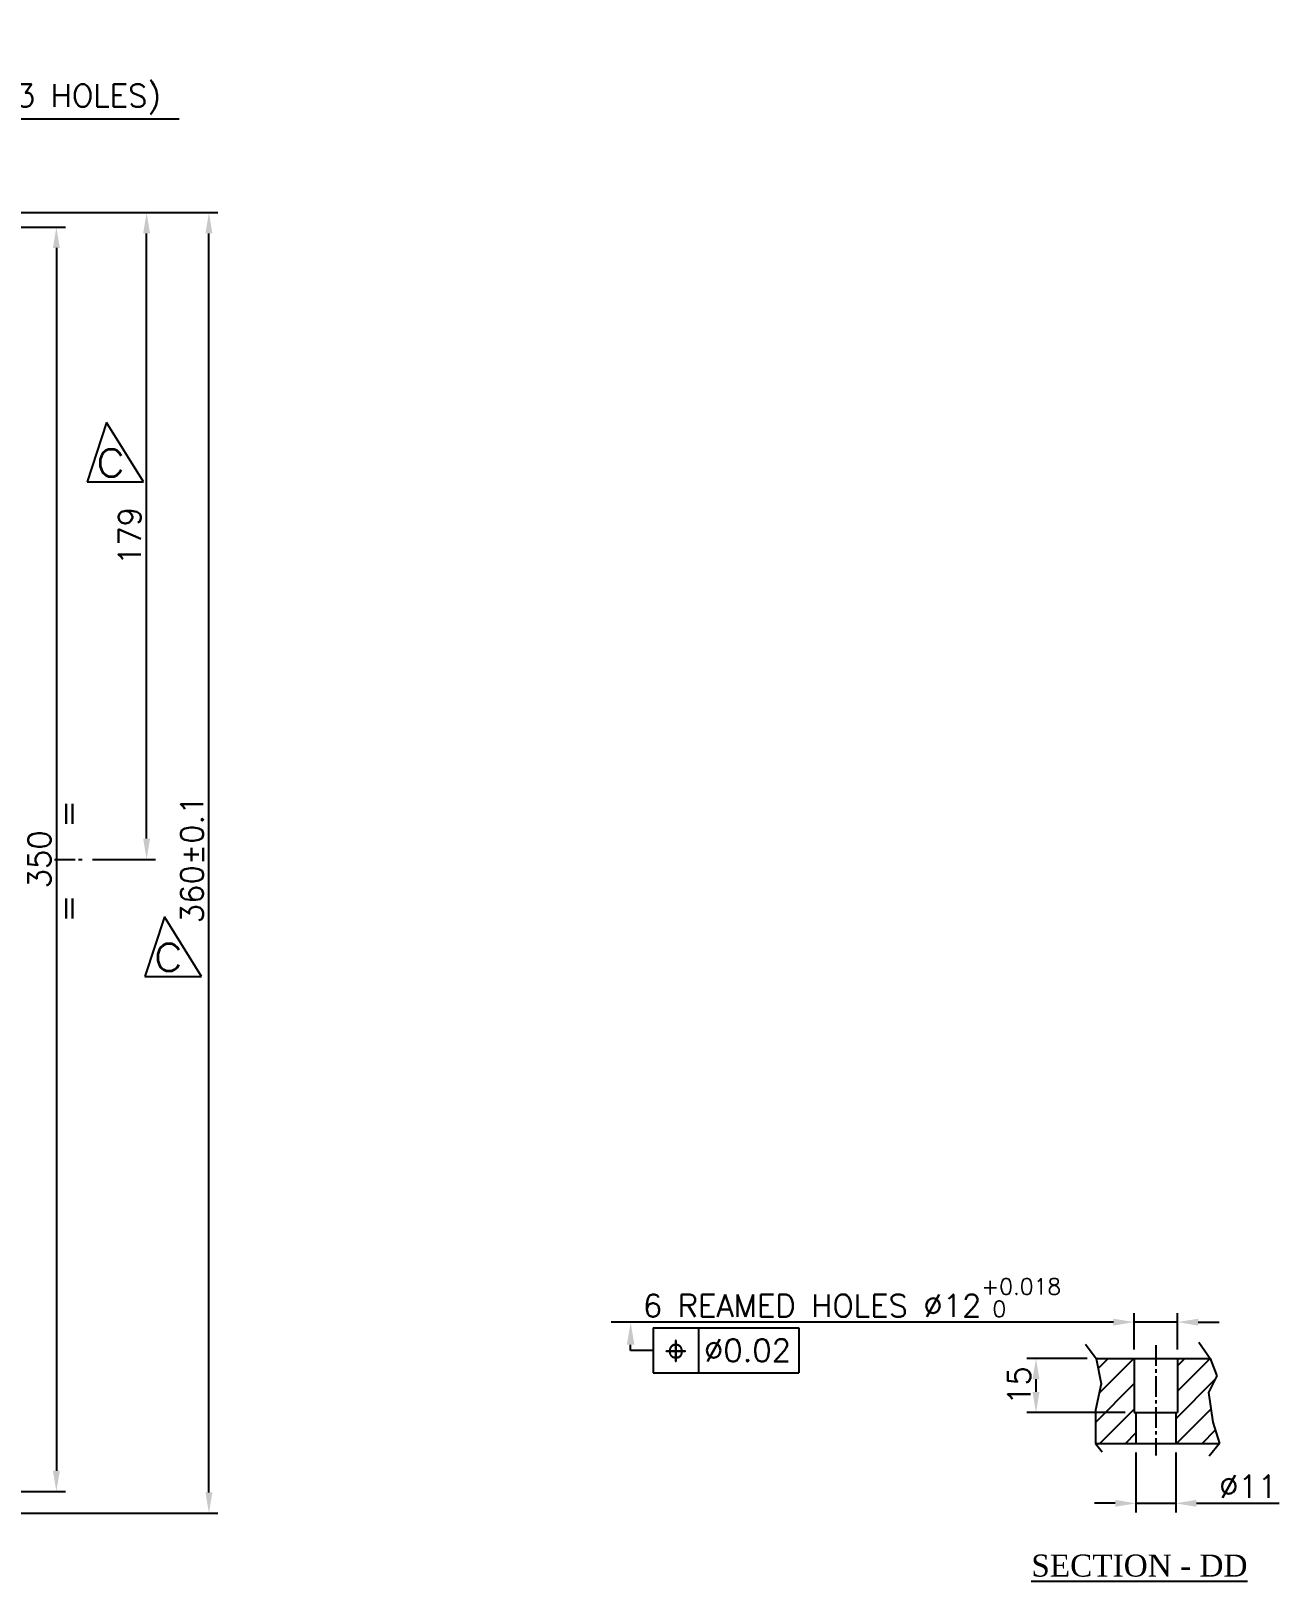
# Model space of a CAD drawing. Header units: millimetres. Extents: x -4466 to 20635, y -2270 to 9154.
# Drawn here: x 3813.7 to 4159.3, y 2594.6 to 3023.6 of the extents above; entities that cross this region are included whole.
import ezdxf

# ---------------------------------------------------------------- set-up
doc = ezdxf.new("R2010")
doc.units = ezdxf.units.MM
doc.header["$LTSCALE"] = 0.3
doc.header["$PDSIZE"] = -50
doc.linetypes.add('CENTER2', pattern=[28.575, 19.05, -3.175, 3.175, -3.175])
doc.layers.add('AM_5', color=3, linetype='Continuous', lineweight=25)
doc.layers.add('AM_8', color=1, linetype='Continuous', lineweight=25)
doc.layers.add('center', color=1, linetype='CENTER2')
doc.styles.add('ACISOGDT', font='amgdt.shx')
doc.styles.add('ROMANTIC', font='romantic.ttf')
doc.styles.add('rs', font='romans.shx')
doc.styles.get("Standard").update_dxf_attribs({"font": 'romans.shx'})
doc.dimstyles.new('sarab', dxfattribs={"dimscale": 3, "dimtxt": 2.5, "dimasz": 2.3, "dimexe": 1, "dimexo": 1, "dimtad": 1, "dimdec": 3, "dimdsep": 46, "dimtxsty": 'rs', "dimcen": 0, "dimclrd": 1, "dimclre": 1, "dimclrt": 7, "dimadec": 3, "dimazin": 2, "dimtfac": 1, "dimtdec": 3, "dimtmove": 0, "dimatfit": 3, "dimfxl": 1, "dimarcsym": 0})
doc.dimstyles.new('sarab$0', dxfattribs={"dimscale": 3, "dimtxt": 2.5, "dimasz": 2.3, "dimexe": 1, "dimexo": 1, "dimtad": 1, "dimdec": 3, "dimdsep": 46, "dimtxsty": 'rs', "dimcen": 0, "dimclrd": 1, "dimclre": 1, "dimclrt": 7, "dimadec": 3, "dimazin": 2, "dimtfac": 1, "dimtdec": 3, "dimtmove": 0, "dimatfit": 3, "dimfxl": 1, "dimarcsym": 0})

# ---------------------------------------------------------------- blocks, each defined once
blk = doc.blocks.new('*D72')
at = {"color": 1, "lineweight": -2, "transparency": 16777216}
for p, q in [((3733.97, 2969.33), (3823.21, 2969.33)), ((3820.71, 2963.58), (3820.71, 2625.08)), ((3733.97, 2619.33), (3823.21, 2619.33))]:
    blk.add_line(p, q, dxfattribs=at)
at = {"color": 1, "transparency": 16777216}
for points in [[(3819.75, 2963.58), (3821.67, 2963.58), (3820.71, 2969.33)], [(3819.75, 2625.08), (3821.67, 2625.08), (3820.71, 2619.33)]]:
    blk.add_solid(points, dxfattribs=at)
at = {"layer": 'Defpoints', "color": 0, "transparency": 16777216}
for p in [(3731.47, 2969.33), (3731.47, 2619.33), (3820.71, 2619.33)]:
    blk.add_point(p, dxfattribs=at)
at = {"color": 7, "transparency": 16777216, "insert": (3816.02, 2794.33), "char_height": 6.25, "attachment_point": 5, "rotation": 90, "style": 'rs'}
blk.add_mtext('350', dxfattribs=at)
blk = doc.blocks.new('*D73')
at = {"color": 1, "lineweight": -2, "transparency": 16777216}
for p, q in [((3716.66, 2973.33), (3865.46, 2973.33)), ((3862.96, 2619.08), (3862.96, 2967.58)), ((3753.24, 2613.33), (3865.46, 2613.33))]:
    blk.add_line(p, q, dxfattribs=at)
at = {"color": 1, "transparency": 16777216}
for points in [[(3862, 2967.58), (3863.92, 2967.58), (3862.96, 2973.33)], [(3862, 2619.08), (3863.92, 2619.08), (3862.96, 2613.33)]]:
    blk.add_solid(points, dxfattribs=at)
at = {"layer": 'Defpoints', "color": 0, "transparency": 16777216}
for p in [(3714.16, 2973.33), (3862.96, 2973.33), (3750.74, 2613.33)]:
    blk.add_point(p, dxfattribs=at)
at = {"color": 7, "transparency": 16777216, "insert": (3858.27, 2794.33), "char_height": 6.25, "attachment_point": 5, "rotation": 90, "style": 'rs'}
blk.add_mtext('360±0.1', dxfattribs=at)
blk = doc.blocks.new('*D78')
at = {"color": 1, "lineweight": -2, "transparency": 16777216}
for p, q in [((3747.77, 2999.18), (3720.4, 2959.26)), ((3854.68, 2999.18), (3747.77, 2999.18)), ((3708.67, 2942.14), (3717.15, 2954.51)), ((3705.42, 2937.4), (3702.17, 2932.66))]:
    blk.add_line(p, q, dxfattribs=at)
at = {"color": 1, "transparency": 16777216}
for points in [[(3719.61, 2959.8), (3721.19, 2958.72), (3717.15, 2954.51)], [(3704.63, 2937.94), (3706.21, 2936.86), (3708.67, 2942.14)]]:
    blk.add_solid(points, dxfattribs=at)
at = {"layer": 'Defpoints', "color": 0, "transparency": 16777216}
for p in [(3717.15, 2954.51), (3708.67, 2942.14)]:
    blk.add_point(p, dxfattribs=at)
at = {"color": 7, "transparency": 16777216, "insert": (3802.01, 3009.07), "char_height": 6.25, "attachment_point": 5, "style": 'rs'}
blk.add_mtext('∅15\\S+0.018^ -0; (3 HOLES)', dxfattribs=at)
blk = doc.blocks.new('*D141')
at = {"color": 1, "lineweight": -2, "transparency": 16777216}
for p, q in [((3716.66, 2973.33), (3848.21, 2973.33)), ((3845.71, 2800.08), (3845.71, 2967.58)), ((3830.71, 2794.33), (3848.21, 2794.33))]:
    blk.add_line(p, q, dxfattribs=at)
at = {"color": 1, "transparency": 16777216}
for points in [[(3844.75, 2967.58), (3846.67, 2967.58), (3845.71, 2973.33)], [(3844.75, 2800.08), (3846.67, 2800.08), (3845.71, 2794.33)]]:
    blk.add_solid(points, dxfattribs=at)
at = {"layer": 'Defpoints', "color": 0, "transparency": 16777216}
for p in [(3714.16, 2973.33), (3845.71, 2973.33), (3828.21, 2794.33)]:
    blk.add_point(p, dxfattribs=at)
at = {"color": 7, "transparency": 16777216, "insert": (3841.02, 2883.83), "char_height": 6.25, "attachment_point": 5, "rotation": 90, "style": 'rs'}
blk.add_mtext('179', dxfattribs=at)
blk = doc.blocks.new('*D144')
at = {"layer": 'AM_5', "color": 1, "lineweight": -2, "transparency": 16777216}
for p, q in [((4119.19, 2658.68), (4119.19, 2668.74)), ((4131.19, 2658.68), (4131.19, 2668.74)), ((4113.44, 2666.24), (3974.39, 2666.24)), ((4131.19, 2666.24), (4119.19, 2666.24)), ((4136.94, 2666.24), (4142.69, 2666.24))]:
    blk.add_line(p, q, dxfattribs=at)
at = {"layer": 'AM_5', "color": 1, "transparency": 16777216}
for points in [[(4113.44, 2667.19), (4113.44, 2665.28), (4119.19, 2666.24)], [(4136.94, 2667.19), (4136.94, 2665.28), (4131.19, 2666.24)]]:
    blk.add_solid(points, dxfattribs=at)
at = {"layer": 'Defpoints', "color": 0, "transparency": 16777216}
for p in [(4119.19, 2666.24), (4119.19, 2656.18), (4131.19, 2656.18)]:
    blk.add_point(p, dxfattribs=at)
at = {"layer": 'AM_5', "color": 7, "transparency": 16777216, "insert": (4041.04, 2672.98), "char_height": 6.25, "attachment_point": 5, "style": 'rs'}
blk.add_mtext('6 REAMED HOLES %%C12{}{\\H0.71x;\\C2;\\S+0.018^  0;}', dxfattribs=at)
blk = doc.blocks.new('*D145')
at = {"layer": 'AM_5', "color": 1, "lineweight": -2, "transparency": 16777216}
for p, q in [((4106.21, 2656.18), (4089.5, 2656.18)), ((4092, 2650.43), (4092, 2646.93)), ((4116.69, 2641.18), (4089.5, 2641.18))]:
    blk.add_line(p, q, dxfattribs=at)
at = {"layer": 'AM_5', "color": 1, "transparency": 16777216}
for points in [[(4091.04, 2650.43), (4092.96, 2650.43), (4092, 2656.18)], [(4091.04, 2646.93), (4092.96, 2646.93), (4092, 2641.18)]]:
    blk.add_solid(points, dxfattribs=at)
at = {"layer": 'Defpoints', "color": 0, "transparency": 16777216}
for p in [(4108.71, 2656.18), (4092, 2641.18), (4119.19, 2641.18)]:
    blk.add_point(p, dxfattribs=at)
at = {"layer": 'AM_5', "color": 7, "transparency": 16777216, "insert": (4087.32, 2648.68), "char_height": 6.25, "attachment_point": 5, "rotation": 90, "style": 'rs'}
blk.add_mtext('15', dxfattribs=at)
blk = doc.blocks.new('*D146')
at = {"layer": 'AM_5', "color": 1, "lineweight": -2, "transparency": 16777216}
for p, q in [((4119.69, 2630.18), (4119.69, 2613.58)), ((4130.69, 2630.18), (4130.69, 2613.58)), ((4113.94, 2616.08), (4108.19, 2616.08)), ((4119.69, 2616.08), (4130.69, 2616.08)), ((4136.44, 2616.08), (4159.3, 2616.08))]:
    blk.add_line(p, q, dxfattribs=at)
at = {"layer": 'AM_5', "color": 1, "transparency": 16777216}
for points in [[(4113.94, 2617.04), (4113.94, 2615.12), (4119.69, 2616.08)], [(4136.44, 2617.04), (4136.44, 2615.12), (4130.69, 2616.08)]]:
    blk.add_solid(points, dxfattribs=at)
at = {"layer": 'Defpoints', "color": 0, "transparency": 16777216}
for p in [(4119.69, 2632.68), (4130.69, 2632.68), (4130.69, 2616.08)]:
    blk.add_point(p, dxfattribs=at)
at = {"layer": 'AM_5', "color": 7, "transparency": 16777216, "insert": (4150.75, 2620.77), "char_height": 6.25, "attachment_point": 5, "style": 'rs'}
blk.add_mtext('%%C11', dxfattribs=at)
blk = doc.blocks.new('*S148')
at = {"layer": 'AM_5', "color": 2}
for p, q in [((3777.83, 2053.5), (3818.16, 2053.5)), ((3777.83, 2053.5), (3777.83, 2041)), ((3790.33, 2053.5), (3790.33, 2041)), ((3818.16, 2053.5), (3818.16, 2041)), ((3777.83, 2041), (3818.16, 2041))]:
    blk.add_line(p, q, dxfattribs=at)
at = {"layer": 'AM_5'}
for p, q in [((3771.58, 2047.25), (3771.58, 2048.82)), ((3777.83, 2047.25), (3771.58, 2047.25))]:
    blk.add_line(p, q, dxfattribs=at)
at = {"layer": 'AM_5', "linetype": 'Continuous'}
blk.add_trace([(3772.62, 2048.82), (3770.54, 2048.82), (3771.58, 2055.07)], dxfattribs=at)
at = {"layer": 'AM_5', "color": 2, "insert": (3784.08, 2047.25), "char_height": 6.25, "attachment_point": 5, "style": 'ACISOGDT'}
blk.add_mtext('j', dxfattribs=at)
at = {"layer": 'AM_5', "color": 2, "insert": (3791.9, 2047.25), "char_height": 6.25, "attachment_point": 4}
blk.add_mtext('%%c0.02', dxfattribs=at)

msp = doc.modelspace()

# ---------------------------------------------------------------- hatches: boundary and pattern name
at = {"layer": 'AM_8'}
h = msp.add_hatch(dxfattribs=at)
h.set_pattern_fill('_U', color=256, scale=5, angle=45, style=0, pattern_type=0)
h.set_pattern_definition([(45, (266.1723, 585.1885), (-3.535534, 3.535534), [])])
h.paths.add_polyline_path([(4139.73401, 2646.71517), (4142.05899, 2651.36131), (4140.21141, 2656.18331), (4131.1896, 2656.18331), (4131.1896, 2641.18331), (4130.6896, 2641.18331), (4130.6896, 2632.68331), (4142.85333, 2632.68331), (4140.95183, 2638.52913)])
h.paths.add_polyline_path([(4108.71148, 2656.18331), (4110.05017, 2649.19552), (4108.45474, 2641.88448), (4108.45474, 2632.68331), (4119.6896, 2632.68331), (4119.6896, 2641.18331), (4119.1896, 2641.18331), (4119.1896, 2656.18331)])

# ---------------------------------------------------------------- linework, layer by layer
for p, q in [((3834.63362, 2915.25504), (3829.2383, 2898.81449)), ((3844.88472, 2898.81449), (3834.63362, 2915.25504)), ((3829.2383, 2898.81449), (3844.88472, 2898.81449)), ((3850.61776, 2778.37634), (3845.22245, 2761.93579)), ((3860.86886, 2761.93579), (3850.61776, 2778.37634)), ((3845.22245, 2761.93579), (3860.86886, 2761.93579)), ((4105.72808, 2660.13219), (4108.71148, 2656.18331)), ((4137.07688, 2660.65357), (4140.21141, 2656.18331)), ((4108.71148, 2656.18331), (4140.21141, 2656.18331)), ((4108.71148, 2656.18331), (4110.05017, 2649.19552)), ((4119.1896, 2656.18331), (4119.1896, 2641.18331)), ((4131.1896, 2656.18331), (4131.1896, 2641.18331)), ((4140.21141, 2656.18331), (4142.05899, 2651.36131)), ((4110.05017, 2649.19552), (4108.45474, 2641.88448)), ((4142.05899, 2651.36131), (4139.73401, 2646.71517)), ((4139.73401, 2646.71517), (4140.95183, 2638.52913)), ((4108.45474, 2641.88448), (4108.45474, 2632.68331)), ((4119.1896, 2641.18331), (4131.1896, 2641.18331)), ((4119.6896, 2641.18331), (4119.6896, 2632.68331)), ((4130.6896, 2641.18331), (4130.6896, 2632.68331)), ((4140.95183, 2638.52913), (4142.85333, 2632.68331)), ((4108.45474, 2632.68331), (4142.85333, 2632.68331)), ((4108.45474, 2632.68331), (4110.32547, 2630.32563)), ((4142.85333, 2632.68331), (4139.95543, 2629.12626))]:
    msp.add_line(p, q)
at = {"layer": 'center'}
for p, q in [((3820.216, 2794.32817), (3828.21078, 2794.32817)), ((4125.1896, 2659.86361), (4125.1896, 2629.33575))]:
    msp.add_line(p, q, dxfattribs=at)

# ---------------------------------------------------------------- block references
at = {"layer": 'AM_5'}
msp.add_blockref('*S148', (208.172, 611.16713), dxfattribs=at)

# ---------------------------------------------------------------- texts
at = {"width": 1.2}
for p in [(3831.67273, 2900.31978), (3847.65687, 2763.44108)]:
    msp.add_text('C', height=7.5, dxfattribs=at).set_placement(p)
for p in [(3826.85131, 2802.91399), (3826.85131, 2776.73456)]:
    msp.add_text('=', height=6, rotation=90, dxfattribs=at).set_placement(p)
at = {"style": 'ROMANTIC'}
msp.add_text('%%USECTION - DD', height=6.1, dxfattribs=at).set_placement((4090.69527, 2595.79942))

# ---------------------------------------------------------------- dimensions: what is measured, and where the dimension line sits
dim = msp.add_diameter_dim_2p(p1=(3708.67052, 2942.14187), p2=(3717.151, 2954.51448), text='<> (3 HOLES)', dimstyle='sarab', override={"dimscale": 2.5, "dimgap": 0.625, "dimtoh": 1, "dimdec": 2, "dimcen": 2.5, "dimadec": 1, "dimtol": 1, "dimlim": 0, "dimtp": 0.018, "dimtm": 1e-09, "dimtdec": 3})
dim.commit()
dim.dimension.update_dxf_attribs({"geometry": '*D78', "text_midpoint": (3802.00624, 2999.17905), "dimtype": 163})
for base, p1, p2, override, picture, middle in [((3862.95861, 2973.32817), (3750.73933, 2613.32817), (3714.16076, 2973.32817), {"dimscale": 2.5, "dimtoh": 1, "dimdec": 2, "dimcen": 2.5, "dimadec": 1, "dimtol": 1, "dimtp": 0.1, "dimtm": 0.1, "dimtdec": 2}, '*D73', (3862.95861, 2794.32817)), ((3820.70701, 2619.32817), (3731.47402, 2969.32817), (3731.47402, 2619.32817), {"dimscale": 2.5, "dimtoh": 1, "dimdec": 2, "dimcen": 2.5, "dimadec": 1, "dimtdec": 2}, '*D72', (3820.70701, 2794.32817))]:
    dim = msp.add_linear_dim(base=base, p1=p1, p2=p2, angle=90, dimstyle='sarab', override=override)
    dim.commit()
    dim.dimension.update_dxf_attribs({"geometry": picture, "text_midpoint": middle, "dimtype": 160})
dim = msp.add_linear_dim(base=(3845.70701, 2973.32817), p1=(3828.21078, 2794.32817), p2=(3714.16076, 2973.32817), angle=90, dimstyle='sarab', override={"dimscale": 2.5, "dimdec": 2, "dimadec": 2, "dimtol": 0, "dimlim": 0, "dimtp": 0.1, "dimtm": 0.1, "dimtfac": 0.71, "dimtdec": 2, "dimatfit": 0, "dimtolj": 0, "dimtzin": 8})
dim.commit()
dim.dimension.update_dxf_attribs({"geometry": '*D141', "text_midpoint": (3841.01951, 2883.82817)})
at = {"layer": 'AM_5'}
for base, p1, p2, text, override, picture, middle in [((4119.1896, 2666.236), (4131.1896, 2656.18331), (4119.1896, 2656.18331), '6 REAMED HOLES %%C<>{}{\\H0.71x;\\C2;\\S+0.018^  0;}', {"dimscale": 2.5, "dimtp": 0, "dimtm": 0, "dimtdec": 3, "dimtzin": 8}, '*D144', (4041.0393, 2672.97558)), ((4130.6896, 2616.08142), (4119.6896, 2632.68331), (4130.6896, 2632.68331), '%%C<>', {"dimscale": 2.5}, '*D146', (4150.74615, 2620.76892))]:
    dim = msp.add_linear_dim(base=base, p1=p1, p2=p2, text=text, dimstyle='sarab$0', override=override, dxfattribs=at)
    dim.commit()
    dim.dimension.update_dxf_attribs({"geometry": picture, "text_midpoint": middle})
dim = msp.add_linear_dim(base=(4092.00295, 2641.18331), p1=(4108.71148, 2656.18331), p2=(4119.1896, 2641.18331), angle=90, dimstyle='sarab$0', override={"dimscale": 2.5}, dxfattribs=at)
dim.commit()
dim.dimension.update_dxf_attribs({"geometry": '*D145', "text_midpoint": (4087.31545, 2648.68331)})

doc.saveas('drawing.dxf')
